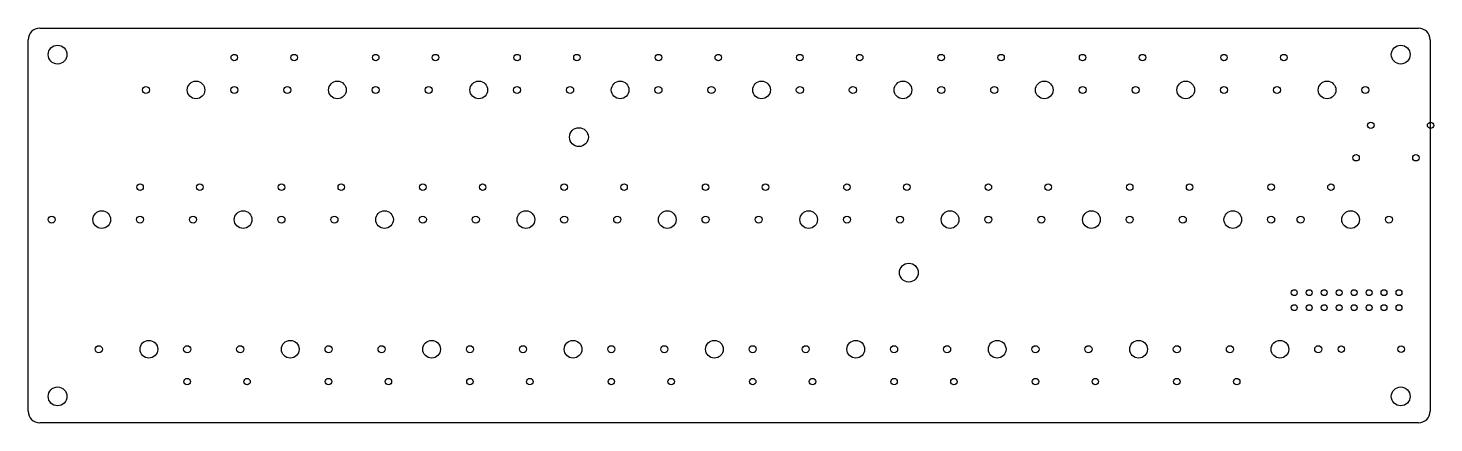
# Model space of a CAD drawing. Header units: metres. Extents: x 0 to 239, y 0 to 67.
import ezdxf

# ---------------------------------------------------------------- set-up
doc = ezdxf.new("R2010")
doc.units = ezdxf.units.M

msp = doc.modelspace()

# ---------------------------------------------------------------- linework, layer by layer
at = {"layer": 'box', "color": 7}
for p, q in [((2, 67), (236, 67)), ((0, 2), (0, 65)), ((238, 65), (238, 2)), ((236, 0), (2, 0))]:
    msp.add_line(p, q, dxfattribs=at)
for centre, start, end in [((2, 65), 90, 180), ((236, 65), 0, 90), ((2, 2), 180, 270), ((236, 2), 270, 0)]:
    msp.add_arc(centre, 2, start, end, dxfattribs=at)
at = {"layer": 'holes', "color": 1}
for centre, radius in [((5, 62.5), 1.6), ((35, 62), 0.55), ((45.16, 62), 0.55), ((59, 62), 0.55), ((69.16, 62), 0.55), ((83, 62), 0.55), ((93.16, 62), 0.55), ((107, 62), 0.55), ((117.16, 62), 0.55), ((131, 62), 0.55), ((141.16, 62), 0.55), ((155, 62), 0.55), ((165.16, 62), 0.55), ((179, 62), 0.55), ((189.16, 62), 0.55), ((203, 62), 0.55), ((213.16, 62), 0.55), ((233, 62.5), 1.6), ((28.5, 56.5), 1.5), ((52.5, 56.5), 1.5), ((76.5, 56.5), 1.5), ((100.5, 56.5), 1.5), ((124.5, 56.5), 1.5), ((148.5, 56.5), 1.5), ((172.5, 56.5), 1.5), ((196.5, 56.5), 1.5), ((220.5, 56.5), 1.5), ((20, 56.5), 0.6), ((35, 56.5), 0.6), ((44, 56.5), 0.6), ((59, 56.5), 0.6), ((68, 56.5), 0.6), ((83, 56.5), 0.6), ((92, 56.5), 0.6), ((107, 56.5), 0.6), ((116, 56.5), 0.6), ((131, 56.5), 0.6), ((140, 56.5), 0.6), ((155, 56.5), 0.6), ((164, 56.5), 0.6), ((179, 56.5), 0.6), ((188, 56.5), 0.6), ((203, 56.5), 0.6), ((212, 56.5), 0.6), ((227, 56.5), 0.6), ((227.92, 50.5), 0.55), ((238.08, 50.5), 0.55), ((93.5, 48.5), 1.6), ((225.42, 45), 0.55), ((235.58, 45), 0.55), ((19, 40), 0.55), ((29.16, 40), 0.55), ((43, 40), 0.55), ((53.16, 40), 0.55), ((67, 40), 0.55), ((77.16, 40), 0.55), ((91, 40), 0.55), ((101.16, 40), 0.55), ((115, 40), 0.55), ((125.16, 40), 0.55), ((139, 40), 0.55), ((149.16, 40), 0.55), ((163, 40), 0.55), ((173.16, 40), 0.55), ((187, 40), 0.55), ((197.16, 40), 0.55), ((211, 40), 0.55), ((221.16, 40), 0.55), ((12.5, 34.5), 1.5), ((36.5, 34.5), 1.5), ((60.5, 34.5), 1.5), ((84.5, 34.5), 1.5), ((108.5, 34.5), 1.5), ((132.5, 34.5), 1.5), ((156.5, 34.5), 1.5), ((180.5, 34.5), 1.5), ((204.5, 34.5), 1.5), ((224.5, 34.5), 1.5), ((4, 34.5), 0.6), ((19, 34.5), 0.6), ((28, 34.5), 0.6), ((43, 34.5), 0.6), ((52, 34.5), 0.6), ((67, 34.5), 0.6), ((76, 34.5), 0.6), ((91, 34.5), 0.6), ((100, 34.5), 0.6), ((115, 34.5), 0.6), ((124, 34.5), 0.6), ((139, 34.5), 0.6), ((148, 34.5), 0.6), ((163, 34.5), 0.6), ((172, 34.5), 0.6), ((187, 34.5), 0.6), ((196, 34.5), 0.6), ((211, 34.5), 0.6), ((216, 34.5), 0.6), ((231, 34.5), 0.6), ((149.5, 25.5), 1.6), ((214.93, 22.1), 0.5), ((217.47, 22.1), 0.5), ((220.01, 22.1), 0.5), ((222.55, 22.1), 0.5), ((225.09, 22.1), 0.5), ((227.63, 22.1), 0.5), ((230.17, 22.1), 0.5), ((232.71, 22.1), 0.5), ((214.93, 19.56), 0.5), ((217.47, 19.56), 0.5), ((220.01, 19.56), 0.5), ((222.55, 19.56), 0.5), ((225.09, 19.56), 0.5), ((227.63, 19.56), 0.5), ((230.17, 19.56), 0.5), ((232.71, 19.56), 0.5), ((12, 12.5), 0.6), ((20.5, 12.5), 1.5), ((27, 12.5), 0.6), ((36, 12.5), 0.6), ((44.5, 12.5), 1.5), ((51, 12.5), 0.6), ((60, 12.5), 0.6), ((68.5, 12.5), 1.5), ((75, 12.5), 0.6), ((84, 12.5), 0.6), ((92.5, 12.5), 1.5), ((99, 12.5), 0.6), ((108, 12.5), 0.6), ((116.5, 12.5), 1.5), ((123, 12.5), 0.6), ((132, 12.5), 0.6), ((140.5, 12.5), 1.5), ((147, 12.5), 0.6), ((156, 12.5), 0.6), ((164.5, 12.5), 1.5), ((171, 12.5), 0.6), ((180, 12.5), 0.6), ((188.5, 12.5), 1.5), ((195, 12.5), 0.6), ((204, 12.5), 0.6), ((212.5, 12.5), 1.5), ((219, 12.5), 0.6), ((222.92, 12.5), 0.55), ((233.08, 12.5), 0.55), ((27, 7), 0.55), ((37.16, 7), 0.55), ((51, 7), 0.55), ((61.16, 7), 0.55), ((75, 7), 0.55), ((85.16, 7), 0.55), ((99, 7), 0.55), ((109.16, 7), 0.55), ((123, 7), 0.55), ((133.16, 7), 0.55), ((147, 7), 0.55), ((157.16, 7), 0.55), ((171, 7), 0.55), ((181.16, 7), 0.55), ((195, 7), 0.55), ((205.16, 7), 0.55), ((5, 4.5), 1.6), ((233, 4.5), 1.6)]:
    msp.add_circle(centre, radius, dxfattribs=at)

doc.saveas('drawing.dxf')
